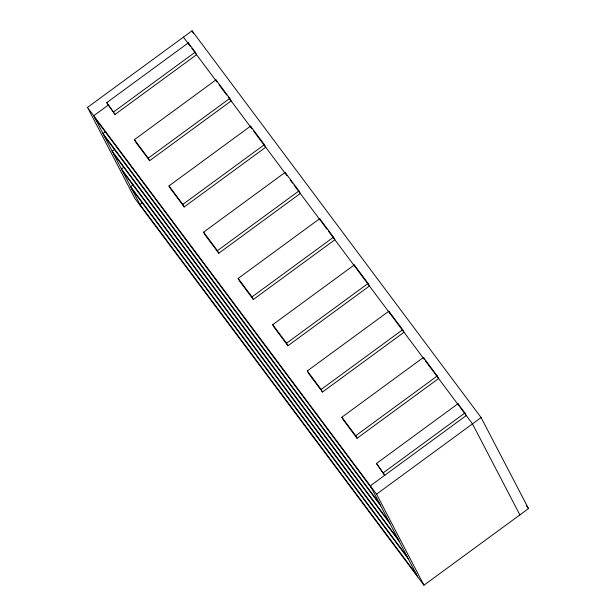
<?xml version="1.0" encoding="UTF-8"?>
<svg xmlns="http://www.w3.org/2000/svg" width="616" height="616" viewBox="0 0 616 616"><rect width="100%" height="100%" fill="white"/><g stroke="black" fill="none" stroke-linecap="round" stroke-linejoin="round"><path stroke-width="0.92" d="M87.495 107.415L192.053 30.8L481.111 417.548L528.505 508.585L423.947 585.2L134.889 198.452L87.495 107.415L376.553 494.163L423.947 585.2M106.768 102.626L188.304 42.881L195.218 52.137L196.558 54.709L115.023 114.453L106.768 102.626L115.023 114.453M108.416 104.974L93.724 115.746L141.11 206.776M113.683 111.881L195.218 52.137M105.282 131.786L102.957 133.487L379.572 503.58M114.514 149.534L112.197 151.236L388.804 521.328M134.434 139.639L215.97 79.888L229.799 98.398L231.139 100.97L149.603 160.714L135.774 142.211L134.434 139.639L148.264 158.143L149.603 160.714M123.754 167.275L121.429 168.976L398.044 539.069M148.264 158.143L229.799 98.398M132.987 185.023L130.669 186.717L407.284 556.818M142.227 202.764L139.909 204.466L416.516 574.559M169.007 185.901L250.543 126.149L264.372 144.66L265.712 147.232L184.176 206.976L170.347 188.473L169.007 185.901L182.837 204.404L184.176 206.976M182.837 204.404L264.372 144.66M203.588 232.163L285.123 172.411L298.952 190.922L300.292 193.493L218.757 253.238L204.92 234.735L203.588 232.163L217.417 250.666L218.757 253.238M217.417 250.666L298.952 190.922M238.161 278.424L319.696 218.68L333.525 237.183L334.865 239.755L253.33 299.499L239.501 280.996L238.161 278.424L251.99 296.927L253.33 299.499M251.99 296.927L333.525 237.183M272.734 324.686L354.269 264.942L368.106 283.445L369.438 286.017L287.911 345.761L274.074 327.258L272.734 324.686L286.571 343.189L287.911 345.761M286.571 343.189L368.106 283.445M307.315 370.947L388.85 311.203L402.679 329.706L404.019 332.278L322.484 392.022L308.655 373.519L307.315 370.947L321.144 389.451L322.484 392.022M321.144 389.451L402.679 329.706M341.888 417.209L423.423 357.465L437.26 375.968L438.592 378.54L357.057 438.284L343.228 419.781L341.888 417.209L355.725 435.712L357.057 438.284M355.725 435.712L437.26 375.968M376.468 463.471L384.723 475.298L376.468 463.471L458.004 403.726L464.918 412.974L466.258 415.546L370.332 485.839L417.725 576.876M383.383 472.726L464.918 412.974M376.553 494.163L481.111 417.548M183.422 37.129L190.329 46.369M191.769 48.302L192.839 49.727M193.67 50.835L216.817 81.812M218.965 84.685L226.711 95.049M228.174 97.005L251.944 128.806M253.476 130.862L262.393 142.789M262.678 143.174L287.064 175.799M290.282 180.103L292.585 183.183M293.978 185.046L322.769 223.57M323.061 223.962L327.119 229.391M328.528 231.27L362.801 277.131M363.078 277.493L424.108 359.159M425.263 360.699L428.721 365.327M428.875 365.534L458.658 405.382M459.813 406.922L472.48 423.877L519.873 514.907M526.203 505.505L528.505 508.585M94.926 118.056L371.54 488.149M104.166 135.805L380.773 505.898M113.398 153.546L390.013 523.639M122.638 171.294L399.245 541.387M131.87 189.035L408.485 559.128M458.004 403.726L459.005 405.651M423.423 357.465L424.432 359.39M388.85 311.203L389.851 313.128M354.269 264.942L354.939 266.228M319.696 218.68L320.366 219.966M285.123 172.411L285.786 173.697M250.543 126.149L251.882 128.721M192.053 30.8L193.386 33.349M215.97 79.888L216.971 81.82M188.304 42.881L189.643 45.453"/></g></svg>
